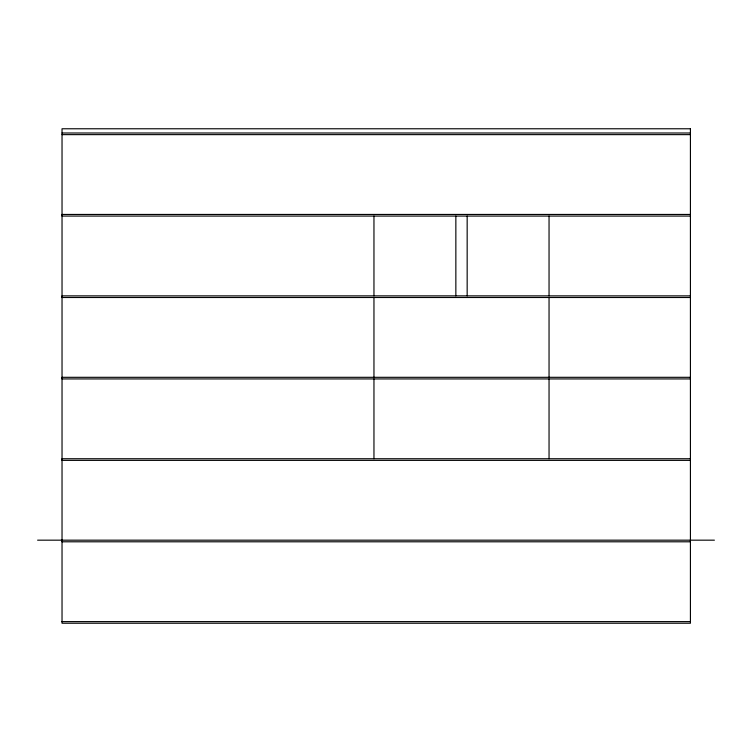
<?xml version="1.0" encoding="UTF-8"?>
<svg xmlns="http://www.w3.org/2000/svg" width="752" height="752" viewBox="0 0 752 752"><rect width="100%" height="100%" fill="white"/><g stroke="black" fill="none" stroke-linecap="round" stroke-linejoin="round"><path stroke-width="1.13" d="M62.031 540.171L62.031 541.797L690.421 541.797M467.161 295.874L467.161 216.068M62.031 133.001L690.421 133.001M62.031 134.636L690.421 134.636M690.421 214.442L62.031 214.442L62.031 216.068L690.421 216.068M690.421 295.874L62.031 295.874L62.031 297.501L690.421 297.501M690.421 377.307L62.031 377.307L62.031 378.933L690.421 378.933M690.421 458.739L62.031 458.739L62.031 460.365L690.421 460.365M37.6 540.171L714.4 540.171M61.579 621.603L690.421 621.603M549.045 216.068L549.045 295.874M549.045 297.501L549.045 377.307M549.045 378.933L549.045 458.739M455.853 216.068L455.853 295.874M373.96 216.068L373.96 295.874M373.96 297.501L373.96 377.307M373.96 378.933L373.96 458.739M690.421 128.771L62.031 128.771L62.031 623.229L690.421 623.229L690.421 128.771"/></g></svg>
